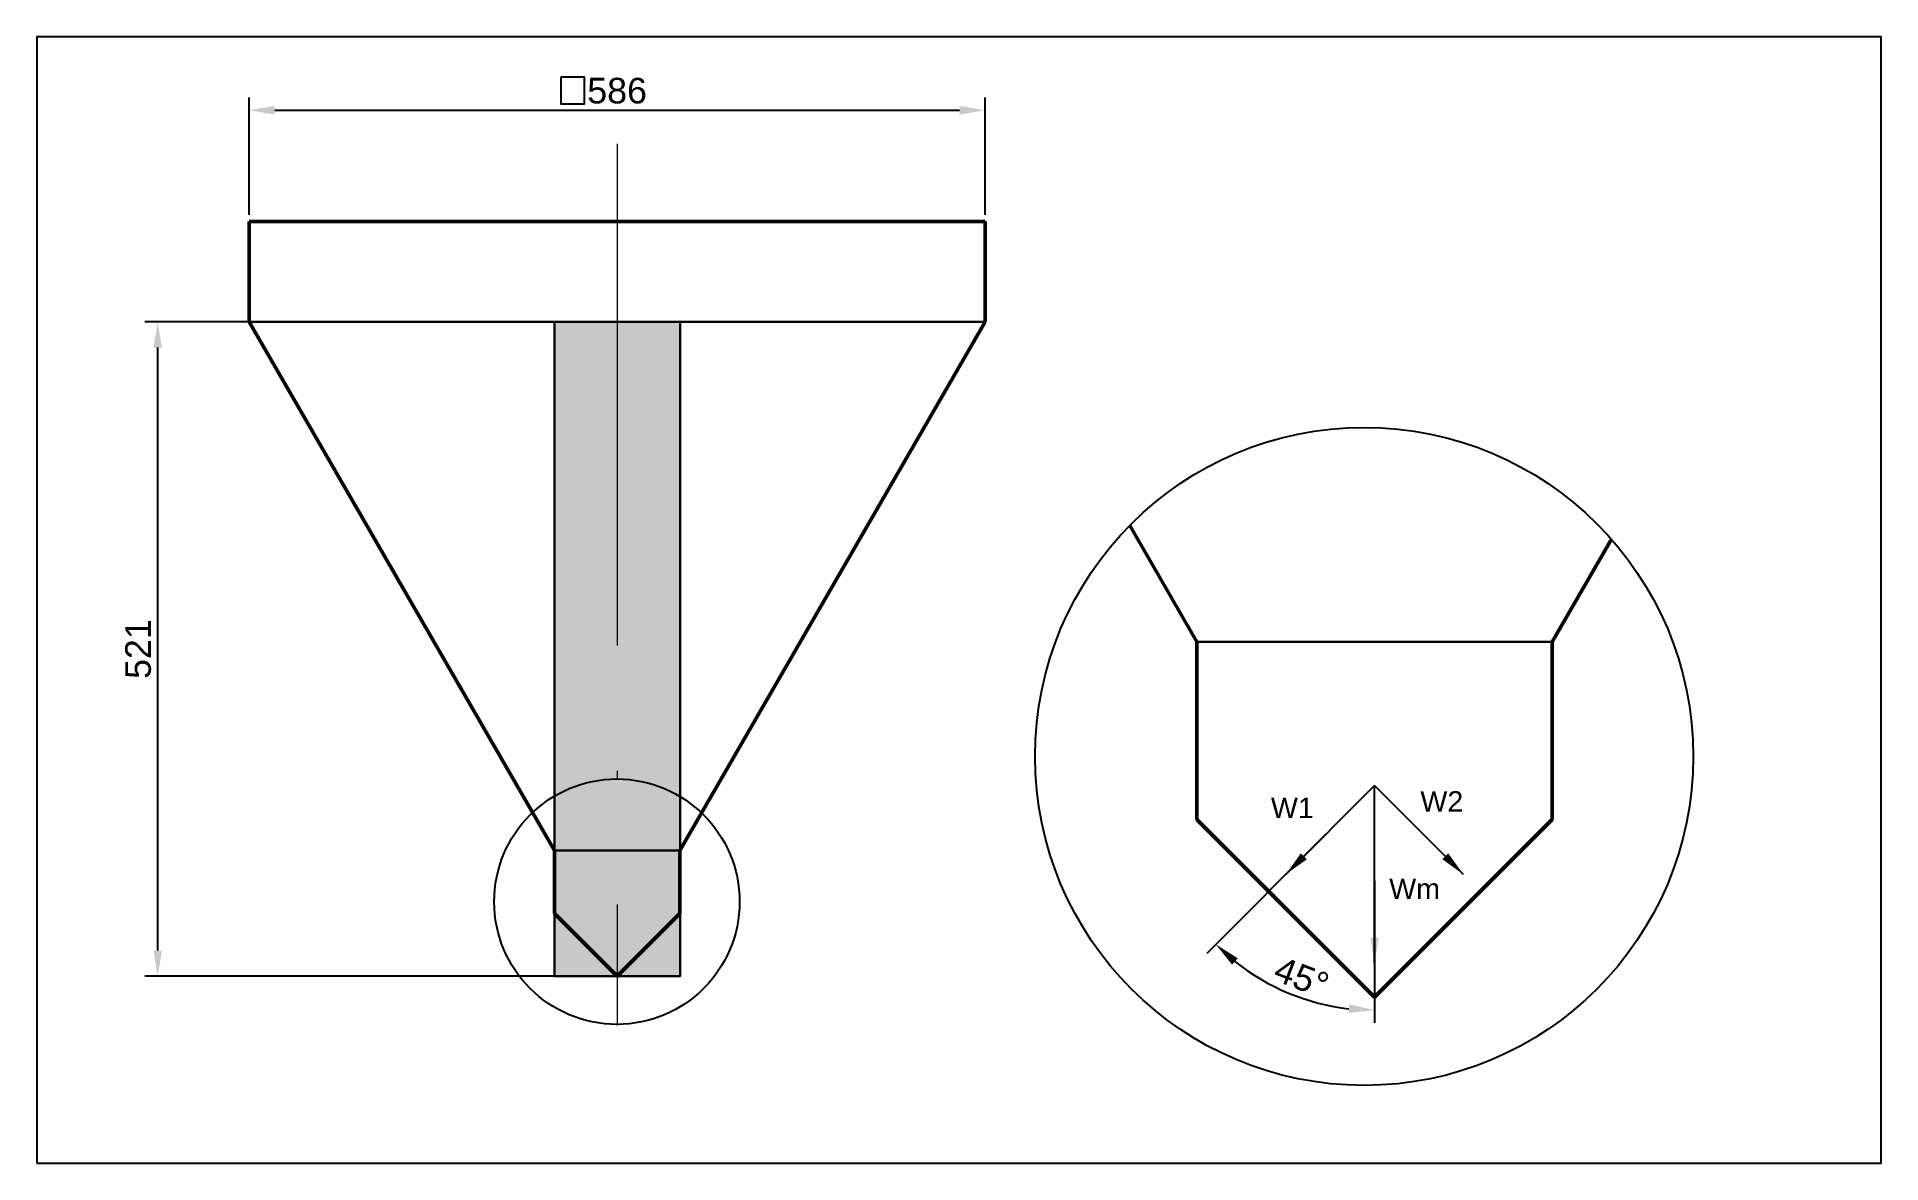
# Paper-space layout 'Layout1' of a CAD drawing. Header units: millimetres. Extents: x 2 to 182, y 106 to 216.
# The model-space entities are those that its viewports show. They can reach past a viewport. Long polylines and large blocks are cut down to what shows.
import ezdxf

# ---------------------------------------------------------------- set-up
doc = ezdxf.new("R2010")
doc.units = ezdxf.units.MM
doc.header["$LTSCALE"] = 0.5
doc.linetypes.add('ACAD_ISO10W100', pattern=[18, 12, -3, 0, -3])
doc.layers.add('Contorno', color=7, linetype='Continuous', lineweight=50)
doc.layers.add('Trazo Punto', color=10, linetype='ACAD_ISO10W100', lineweight=20)
doc.layers.add('Texto', color=7, linetype='Continuous')
doc.styles.get("Standard").update_dxf_attribs({"font": 'arial.ttf'})
doc.dimstyles.new('ISO-25', dxfattribs={"dimtxt": 2.5, "dimasz": 2.5, "dimexe": 1.25, "dimexo": 0.625, "dimtad": 1, "dimtxsty": 'Standard', "dimcen": 2.5, "dimadec": 0, "dimazin": 0, "dimtfac": 1, "dimtmove": 0, "dimatfit": 3, "dimfxl": 1, "dimarcsym": 0})

# ---------------------------------------------------------------- blocks, each defined once
blk = doc.blocks.new('*D31')
at = {"layer": 'Defpoints', "color": 0, "transparency": 16777216}
for p in [(94.09, 208.62), (22.26, 197.77), (94.09, 197.77)]:
    blk.add_point(p, dxfattribs=at)
at = {"layer": 'Texto', "color": 0, "lineweight": -2, "transparency": 16777216}
for p, q in [((22.26, 198.4), (22.26, 209.87)), ((94.09, 198.4), (94.09, 209.87)), ((24.76, 208.62), (91.59, 208.62))]:
    blk.add_line(p, q, dxfattribs=at)
at = {"layer": 'Texto', "color": 0, "transparency": 16777216}
for points in [[(24.76, 209.04), (24.76, 208.2), (22.26, 208.62)], [(91.59, 209.04), (91.59, 208.2), (94.09, 208.62)]]:
    blk.add_solid(points, dxfattribs=at)
at = {"layer": 'Texto', "color": 0, "transparency": 16777216, "insert": (58.17, 210.52), "char_height": 2.5, "attachment_point": 5}
blk.add_mtext('586', dxfattribs=at)
blk = doc.blocks.new('*D32')
at = {"layer": 'Defpoints', "color": 0, "transparency": 16777216}
for p in [(13.33, 187.96), (58.18, 187.96), (58.18, 124.1)]:
    blk.add_point(p, dxfattribs=at)
at = {"layer": 'Texto', "color": 0, "lineweight": -2, "transparency": 16777216}
for p, q in [((57.55, 187.96), (12.08, 187.96)), ((13.33, 126.6), (13.33, 185.46)), ((57.55, 124.1), (12.08, 124.1))]:
    blk.add_line(p, q, dxfattribs=at)
at = {"layer": 'Texto', "color": 0, "transparency": 16777216}
for points in [[(12.92, 185.46), (13.75, 185.46), (13.33, 187.96)], [(12.92, 126.6), (13.75, 126.6), (13.33, 124.1)]]:
    blk.add_solid(points, dxfattribs=at)
at = {"layer": 'Texto', "color": 0, "transparency": 16777216, "insert": (11.43, 156.03), "char_height": 2.5, "attachment_point": 5, "rotation": 90}
blk.add_mtext('521', dxfattribs=at)
blk = doc.blocks.new('*D33')
at = {"layer": 'Defpoints', "color": 0, "transparency": 16777216}
for p in [(132.1, 142.7), (127.77, 138.37), (132.1, 134.04), (121.14, 123.72)]:
    blk.add_point(p, dxfattribs=at)
at = {"layer": 'Texto', "color": 0, "lineweight": -2, "transparency": 16777216}
for p, q in [((127.32, 137.93), (115.72, 126.32)), ((132.1, 133.41), (132.1, 119.54))]:
    blk.add_line(p, q, dxfattribs=at)
blk.add_arc((132.1, 142.7), 21.92, 231.5388, 263.4612, dxfattribs=at)
at = {"layer": 'Texto', "color": 0, "transparency": 16777216}
for points in [[(118.19, 125.23), (118.75, 125.85), (116.6, 127.21)], [(129.63, 121.35), (129.58, 120.51), (132.1, 120.79)]]:
    blk.add_solid(points, dxfattribs=at)
at = {"layer": 'Texto', "color": 0, "lineweight": 9, "transparency": 16777216, "insert": (124.98, 123.99), "char_height": 2.5, "attachment_point": 5, "rotation": 339.1815}
blk.add_mtext('45°', dxfattribs=at)

msp = doc.modelspace()

# ---------------------------------------------------------------- hatches: boundary and pattern name
at = {"layer": 'Contorno', "lineweight": 30, "true_color": 0xeaeaa4, "transparency": 33554687}
h = msp.add_hatch(color=41, dxfattribs=at)
h.dxf.hatch_style = 1
h.paths.add_polyline_path([(1418.396, 159.802), (1368.46, 159.802), (1368.46, -261.198), (1418.396, -261.192)])
h.paths.add_polyline_path([(1468.46, 159.802), (1418.396, 159.802), (1418.396, -261.192), (1468.439, -261.187), (1468.46, -261.15)])
h.paths.add_polyline_path([(1468.449, -311.187), (1468.439, -261.187), (1418.396, -261.192), (1418.396, -361.133), (1418.46, -361.198)])
h.paths.add_polyline_path([(1418.396, -261.192), (1368.46, -261.198), (1368.46, -311.198), (1418.396, -361.133)])
h.paths.add_polyline_path([(1368.46, -311.198), (1368.46, -361.198), (1418.396, -361.198), (1418.396, -361.133)])
h.paths.add_polyline_path([(1468.46, -311.176), (1418.46, -361.198), (1468.46, -361.198)])

# ---------------------------------------------------------------- linework, layer by layer
at = {"layer": 'Contorno'}
for p, q in [((1711.396, 239.865), (1125.396, 239.74)), ((1125.396, 239.802), (1711.396, 239.802)), ((1125.396, 239.802), (1125.396, 159.802)), ((1711.396, 239.865), (1711.413, 159.865)), ((1711.396, 239.802), (1711.396, 159.802)), ((1125.396, 159.802), (1368.46, -261.198)), ((1711.413, 159.865), (1468.439, -261.187)), ((1826.543, -2.28), (1880.072, -94.995)), ((2210.017, -13.235), (2162.854, -94.964)), ((1880.072, -94.995), (1880.072, -236.416)), ((2162.854, -94.964), (2162.885, -236.386)), ((1880.072, -236.416), (2021.494, -377.837)), ((2162.885, -236.386), (2021.494, -377.837)), ((1368.46, -261.198), (1368.46, -311.198)), ((1468.439, -261.187), (1468.449, -311.187)), ((1368.46, -311.198), (1418.46, -361.198)), ((1468.449, -311.187), (1418.46, -361.198))]:
    msp.add_line(p, q, dxfattribs=at)
at = {"layer": 'Contorno', "lineweight": 30}
for p, q in [((1711.396, 159.802), (1125.396, 159.802)), ((2162.854, -94.964), (1880.072, -94.995)), ((1468.439, -261.187), (1368.46, -261.198))]:
    msp.add_line(p, q, dxfattribs=at)
at = {"layer": 'Contorno', "color": 215, "lineweight": 30, "true_color": 0xa953a0}
msp.add_lwpolyline([(1368.46, 159.802), (1468.46, 159.802), (1468.46, -361.198), (1368.46, -361.198)], close=True, dxfattribs=at)
at = {"layer": 'Texto', "color": 18, "true_color": 0x000000}
for centre, radius in [((2013.184, -186.144), 261.994), ((1418.214, -301.856), 97.699)]:
    msp.add_circle(centre, radius, dxfattribs=at)
at = {"layer": 'Trazo Punto', "color": 18, "true_color": 0x000000}
msp.add_line((1418.396, 301.513), (1418.396, -400.447), dxfattribs=at)

psp = doc.layouts.get("Layout1")

# ---------------------------------------------------------------- linework, layer by layer
at = {"layer": 'Defpoints'}
psp.add_lwpolyline([(1.5394, 105.8564), (181.5394, 105.8564), (181.5394, 215.7848), (1.5394, 215.7848)], close=True, dxfattribs=at)
at = {"layer": 'Texto'}
psp.add_lwpolyline([(52.7178, 211.8773), (54.9535, 211.8773), (54.9535, 209.2189), (52.7178, 209.2189)], close=True, dxfattribs=at)

# ---------------------------------------------------------------- texts
at = {"layer": 'Texto', "char_height": 2, "attachment_point": 1}
for s, insert in [('W1', (121.9819, 141.5268)), ('W2', (136.567, 142.1573)), ('Wm', (133.5241, 133.6268))]:
    psp.add_mtext_dynamic_manual_height_columns(s, width=5.535103, gutter_width=12.5, heights=[0], dxfattribs=dict(at, insert=insert))

# ---------------------------------------------------------------- dimensions: what is measured, and where the dimension line sits
at = {"layer": 'Texto'}
dim = psp.add_linear_dim(base=(94.0882, 208.6186), p1=(22.2551, 197.7709), p2=(94.0882, 197.7709), dimstyle='ISO-25', override={"dimlfac": -8.157804}, dxfattribs=at)
dim.commit()
dim.dimension.update_dxf_attribs({"geometry": '*D31', "text_midpoint": (58.1716, 210.5201)})
dim = psp.add_linear_dim(base=(13.3317, 187.9643), p1=(58.1795, 124.0991), p2=(58.1795, 187.9643), angle=90, dimstyle='ISO-25', override={"dimlfac": -8.157804}, dxfattribs=at)
dim.commit()
dim.dimension.update_dxf_attribs({"geometry": '*D32', "text_midpoint": (11.4303, 156.0317)})
at = {"layer": 'Texto', "lineweight": 9}
dim = psp.add_angular_dim_3p(base=(121.1416, 123.7232), center=(132.1006, 142.7047), p1=(127.7667, 138.3708), p2=(132.1006, 134.0368), dimstyle='ISO-25', dxfattribs=at)
dim.commit()
dim.dimension.update_dxf_attribs({"geometry": '*D33', "text_midpoint": (124.3108, 122.2177), "dimtype": 165})

# ---------------------------------------------------------------- leaders
at = {"layer": 'Texto', "color": 5}
for points in [[(123.4328, 134.0368), (132.1006, 142.7047)], [(140.7666, 134.0387), (132.1006, 142.7047)]]:
    psp.add_leader(points, dimstyle='ISO-25', override={"dimgap": 0.625, "dimtad": 0}, dxfattribs=at)
at = {"layer": 'Texto', "color": 116, "true_color": 0x136734}
psp.add_leader([(132.1006, 125.369), (132.1006, 142.7047)], dimstyle='ISO-25', override={"dimgap": 0.625, "dimtad": 0}, dxfattribs=at)

# ---------------------------------------------------------------- viewports
at = {"layer": 'Defpoints'}
psp.add_viewport(center=(91.5394, 160.8206), size=(180, 109.928395), view_center_point=(1690.6031, -61.6304), view_height=896.774262, dxfattribs=at)

doc.saveas('drawing.dxf')
